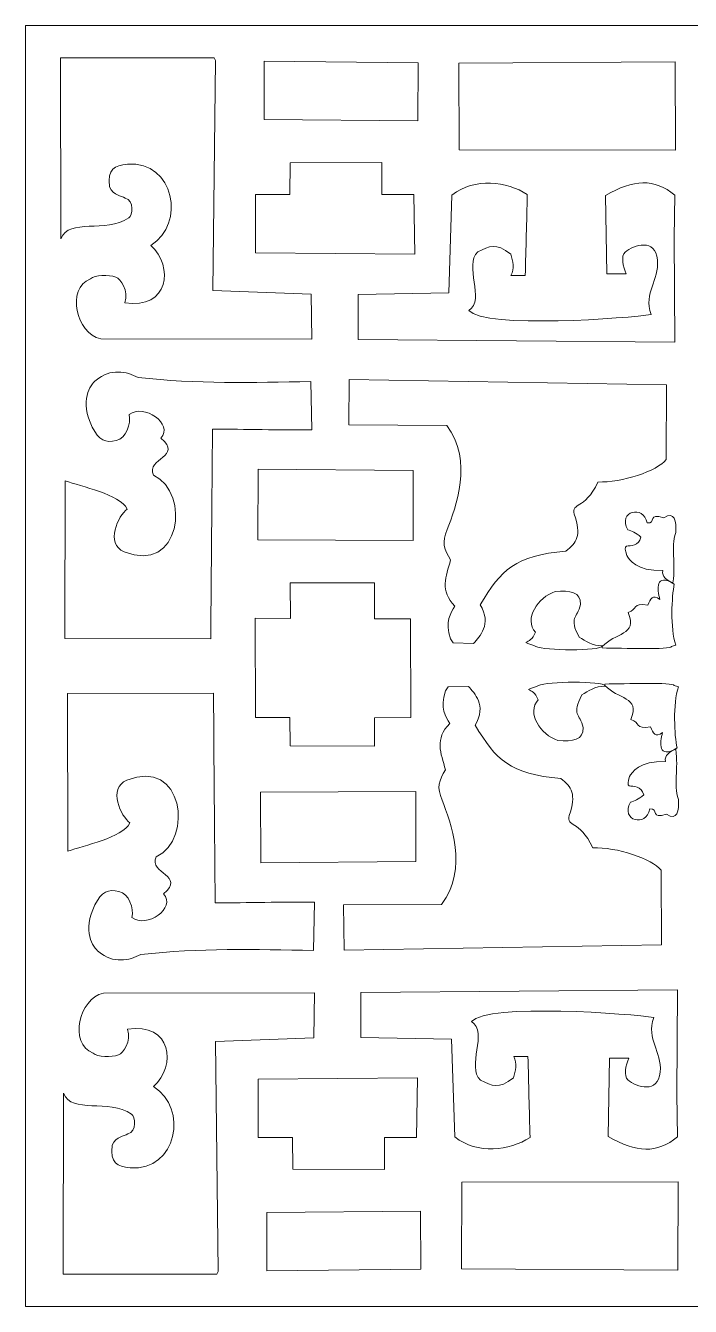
# Model space of a CAD drawing. Header units: centimetres. Extents: x 1.9 to 14.6, y 3.5 to 9.4.
# Drawn here: x 1.85 to 4.92, y 3.52 to 9.43 of the extents above; entities that cross this region are included whole.
import ezdxf

# ---------------------------------------------------------------- set-up
doc = ezdxf.new("R2010")
doc.units = ezdxf.units.CM
doc.header["$MEASUREMENT"] = 0
doc.layers.add('layer 1', color=7, linetype='Continuous')

msp = doc.modelspace()

# ---------------------------------------------------------------- linework, layer by layer
at = {"layer": 'layer 1', "color": 250, "lineweight": 9}
for points, knots in [([(1.85394, 9.42503), (1.85394, 9.42503), (7.98672, 9.42503), (7.98672, 9.42503), (7.98672, 9.42503), (7.98672, 9.42503), (7.98672, 3.51784), (7.98672, 3.51784), (7.98672, 3.51784), (7.98672, 3.51784), (1.85394, 3.51784), (1.85394, 3.51784), (1.85394, 3.51784), (1.85394, 3.51784), (1.85394, 9.42503), (1.85394, 9.42503)], [0, 0, 0, 0, 0.2, 0.2, 0.2, 0.2, 0.4, 0.4, 0.4, 0.4, 0.6, 0.6, 0.6, 0.6, 1, 1, 1, 1]), ([(2.31097, 8.14618), (2.33124, 8.20404), (2.29118, 8.25668), (2.26997, 8.26491), (2.26997, 8.26491), (2.23624, 8.27799), (2.17276, 8.27348), (2.1526, 8.25753), (2.1526, 8.25753), (2.03859, 8.21152), (2.08789, 8.00389), (2.20027, 7.98088), (2.20027, 7.98088), (2.20027, 7.98088), (3.17372, 7.97949), (3.17372, 7.97949), (3.17372, 7.97949), (3.17372, 7.97949), (3.17171, 8.18658), (3.17171, 8.18658), (3.17171, 8.18658), (3.17171, 8.18658), (2.71703, 8.20338), (2.71703, 8.20338), (2.71703, 8.20338), (2.71703, 8.20338), (2.72953, 9.26387), (2.72953, 9.26387), (2.72953, 9.26387), (2.72736, 9.26801), (2.7252, 9.27215), (2.72304, 9.27629), (2.72304, 9.27629), (2.72304, 9.27629), (2.0141, 9.27624), (2.0141, 9.27624), (2.0141, 9.27624), (2.0141, 9.27624), (2.01641, 8.44186), (2.01641, 8.44186), (2.01641, 8.44186), (2.05448, 8.53976), (2.22347, 8.46523), (2.32986, 8.53799), (2.32986, 8.53799), (2.3485, 8.54918), (2.35492, 8.61675), (2.31367, 8.62987), (2.31367, 8.62987), (2.29254, 8.64204), (2.2628, 8.63829), (2.24034, 8.68217), (2.24034, 8.68217), (2.23194, 8.76608), (2.26429, 8.77746), (2.32396, 8.78611), (2.32396, 8.78611), (2.53937, 8.80127), (2.59422, 8.51025), (2.43101, 8.4116), (2.43101, 8.4116), (2.5388, 8.31424), (2.51618, 8.11536), (2.31097, 8.14618)], [0, 0, 0, 0, 0.0588235, 0.0588235, 0.0588235, 0.0588235, 0.1176471, 0.1176471, 0.1176471, 0.1176471, 0.1764706, 0.1764706, 0.1764706, 0.1764706, 0.2352941, 0.2352941, 0.2352941, 0.2352941, 0.2941176, 0.2941176, 0.2941176, 0.2941176, 0.3529412, 0.3529412, 0.3529412, 0.3529412, 0.4117647, 0.4117647, 0.4117647, 0.4117647, 0.4705882, 0.4705882, 0.4705882, 0.4705882, 0.5294118, 0.5294118, 0.5294118, 0.5294118, 0.5882353, 0.5882353, 0.5882353, 0.5882353, 0.6470588, 0.6470588, 0.6470588, 0.6470588, 0.7058824, 0.7058824, 0.7058824, 0.7058824, 0.7647059, 0.7647059, 0.7647059, 0.7647059, 0.8235294, 0.8235294, 0.8235294, 0.8235294, 0.8823529, 0.8823529, 0.8823529, 0.8823529, 1, 1, 1, 1]), ([(2.95437, 9.26099), (2.95437, 9.26099), (2.95395, 8.99182), (2.95395, 8.99182), (2.95395, 8.99182), (2.95395, 8.99182), (3.663, 8.98561), (3.663, 8.98561), (3.663, 8.98561), (3.663, 8.98561), (3.66477, 9.25346), (3.66477, 9.25346), (3.66477, 9.25346), (3.66477, 9.25346), (2.95437, 9.26099), (2.95437, 9.26099)], [0, 0, 0, 0, 0.2, 0.2, 0.2, 0.2, 0.4, 0.4, 0.4, 0.4, 0.6, 0.6, 0.6, 0.6, 1, 1, 1, 1]), ([(3.85273, 9.25247), (3.85273, 9.25247), (3.85388, 8.85136), (3.85388, 8.85136), (3.85388, 8.85136), (3.85388, 8.85136), (4.85203, 8.85103), (4.85203, 8.85103), (4.85203, 8.85103), (4.85203, 8.85103), (4.85016, 9.25768), (4.85016, 9.25768), (4.85016, 9.25768), (4.85016, 9.25768), (3.85273, 9.25247), (3.85273, 9.25247)], [0, 0, 0, 0, 0.2, 0.2, 0.2, 0.2, 0.4, 0.4, 0.4, 0.4, 0.6, 0.6, 0.6, 0.6, 1, 1, 1, 1]), ([(3.64885, 8.37053), (3.64885, 8.37053), (3.64394, 8.64649), (3.64394, 8.64649), (3.64394, 8.64649), (3.64394, 8.64649), (3.49712, 8.64588), (3.49712, 8.64588), (3.49712, 8.64588), (3.49712, 8.64588), (3.49701, 8.79445), (3.49701, 8.79445), (3.49701, 8.79445), (3.49701, 8.79445), (3.07451, 8.79255), (3.07451, 8.79255), (3.07451, 8.79255), (3.07451, 8.79255), (3.07324, 8.64591), (3.07324, 8.64591), (3.07324, 8.64591), (3.07324, 8.64591), (2.91391, 8.64591), (2.91391, 8.64591), (2.91391, 8.64591), (2.91391, 8.64591), (2.91447, 8.37664), (2.91447, 8.37664), (2.91447, 8.37664), (2.91447, 8.37664), (3.64885, 8.37053), (3.64885, 8.37053)], [0, 0, 0, 0, 0.1111111, 0.1111111, 0.1111111, 0.1111111, 0.2222222, 0.2222222, 0.2222222, 0.2222222, 0.3333333, 0.3333333, 0.3333333, 0.3333333, 0.4444444, 0.4444444, 0.4444444, 0.4444444, 0.5555556, 0.5555556, 0.5555556, 0.5555556, 0.6666667, 0.6666667, 0.6666667, 0.6666667, 0.7777778, 0.7777778, 0.7777778, 0.7777778, 1, 1, 1, 1]), ([(3.82065, 8.6437), (3.82065, 8.6437), (3.80571, 8.19212), (3.80571, 8.19212), (3.80571, 8.19212), (3.80571, 8.19212), (3.38776, 8.18541), (3.38776, 8.18541), (3.38776, 8.18541), (3.38776, 8.18541), (3.38838, 7.97689), (3.38838, 7.97689), (3.38838, 7.97689), (3.38838, 7.97689), (4.84806, 7.96525), (4.84806, 7.96525), (4.84806, 7.96525), (4.84806, 7.96525), (4.84574, 8.44829), (4.84574, 8.44829), (4.84574, 8.44829), (4.84574, 8.44829), (4.84856, 8.64283), (4.84856, 8.64283), (4.84856, 8.64283), (4.7526, 8.72188), (4.65926, 8.71635), (4.52904, 8.64211), (4.52904, 8.64211), (4.52904, 8.64211), (4.53506, 8.27965), (4.53506, 8.27965), (4.53506, 8.27965), (4.53506, 8.27965), (4.62455, 8.28011), (4.62455, 8.28011), (4.62455, 8.28011), (4.6092, 8.31113), (4.59925, 8.36433), (4.61899, 8.3794), (4.61899, 8.3794), (4.66046, 8.41536), (4.75901, 8.44479), (4.76846, 8.34515), (4.76846, 8.34515), (4.77792, 8.24552), (4.70225, 8.19668), (4.73933, 8.0923), (4.73933, 8.0923), (4.64463, 8.07649), (3.97095, 8.02525), (3.89813, 8.11147), (3.89813, 8.11147), (3.97706, 8.16146), (3.87267, 8.3194), (3.93992, 8.38183), (3.93992, 8.38183), (3.99506, 8.40759), (4.02167, 8.42609), (4.09174, 8.371), (4.09174, 8.371), (4.10264, 8.33803), (4.10825, 8.30505), (4.0928, 8.27207), (4.0928, 8.27207), (4.09489, 8.27211), (4.11277, 8.27213), (4.11486, 8.27217), (4.11486, 8.27217), (4.11486, 8.27217), (4.15875, 8.27295), (4.15875, 8.27295), (4.15875, 8.27295), (4.16187, 8.39727), (4.16498, 8.52158), (4.16809, 8.6459), (4.16809, 8.6459), (4.07246, 8.70857), (3.92683, 8.72503), (3.82065, 8.6437)], [0, 0, 0, 0, 0.047619, 0.047619, 0.047619, 0.047619, 0.0952381, 0.0952381, 0.0952381, 0.0952381, 0.1428571, 0.1428571, 0.1428571, 0.1428571, 0.1904762, 0.1904762, 0.1904762, 0.1904762, 0.2380952, 0.2380952, 0.2380952, 0.2380952, 0.2857143, 0.2857143, 0.2857143, 0.2857143, 0.3333333, 0.3333333, 0.3333333, 0.3333333, 0.3809524, 0.3809524, 0.3809524, 0.3809524, 0.4285714, 0.4285714, 0.4285714, 0.4285714, 0.4761905, 0.4761905, 0.4761905, 0.4761905, 0.5238095, 0.5238095, 0.5238095, 0.5238095, 0.5714286, 0.5714286, 0.5714286, 0.5714286, 0.6190476, 0.6190476, 0.6190476, 0.6190476, 0.6666667, 0.6666667, 0.6666667, 0.6666667, 0.7142857, 0.7142857, 0.7142857, 0.7142857, 0.7619048, 0.7619048, 0.7619048, 0.7619048, 0.8095238, 0.8095238, 0.8095238, 0.8095238, 0.8571429, 0.8571429, 0.8571429, 0.8571429, 0.9047619, 0.9047619, 0.9047619, 0.9047619, 1, 1, 1, 1]), ([(2.17887, 7.78931), (2.15119, 7.76948), (2.10238, 7.69532), (2.16077, 7.57299), (2.16077, 7.57299), (2.1919, 7.51292), (2.22313, 7.49961), (2.27126, 7.51129), (2.27126, 7.51129), (2.31939, 7.52297), (2.3405, 7.58671), (2.33196, 7.63189), (2.33196, 7.63189), (2.3979, 7.68225), (2.53864, 7.58922), (2.47821, 7.52157), (2.47821, 7.52157), (2.58178, 7.4363), (2.4081, 7.43069), (2.4436, 7.35156), (2.4436, 7.35156), (2.6189, 7.26744), (2.5662, 6.89329), (2.30894, 6.99784), (2.30894, 6.99784), (2.21855, 7.03639), (2.28232, 7.16548), (2.32222, 7.19527), (2.32222, 7.19527), (2.28904, 7.26487), (2.10923, 7.2985), (2.03627, 7.32549), (2.03627, 7.32549), (2.03627, 7.32549), (2.03467, 6.59833), (2.03467, 6.59833), (2.03467, 6.59833), (2.03467, 6.59833), (2.70796, 6.59713), (2.70796, 6.59713), (2.70796, 6.59713), (2.71061, 6.91921), (2.71323, 7.24137), (2.71586, 7.56343), (2.71586, 7.56343), (2.86899, 7.5649), (3.02168, 7.55831), (3.17371, 7.56101), (3.17371, 7.56101), (3.17371, 7.56101), (3.16994, 7.7832), (3.16994, 7.7832), (3.16994, 7.7832), (2.89964, 7.77839), (2.64398, 7.77137), (2.37284, 7.80201), (2.37284, 7.80201), (2.31908, 7.83041), (2.24619, 7.84562), (2.17887, 7.78931)], [0, 0, 0, 0, 0.0625, 0.0625, 0.0625, 0.0625, 0.125, 0.125, 0.125, 0.125, 0.1875, 0.1875, 0.1875, 0.1875, 0.25, 0.25, 0.25, 0.25, 0.3125, 0.3125, 0.3125, 0.3125, 0.375, 0.375, 0.375, 0.375, 0.4375, 0.4375, 0.4375, 0.4375, 0.5, 0.5, 0.5, 0.5, 0.5625, 0.5625, 0.5625, 0.5625, 0.625, 0.625, 0.625, 0.625, 0.6875, 0.6875, 0.6875, 0.6875, 0.75, 0.75, 0.75, 0.75, 0.8125, 0.8125, 0.8125, 0.8125, 0.875, 0.875, 0.875, 0.875, 1, 1, 1, 1]), ([(3.34688, 7.79303), (3.34688, 7.79303), (3.34445, 7.58333), (3.34445, 7.58333), (3.34445, 7.58333), (3.34445, 7.58333), (3.79633, 7.58144), (3.79633, 7.58144), (3.79633, 7.58144), (3.92169, 7.41558), (3.83672, 7.20293), (3.79908, 7.10041), (3.79908, 7.10041), (3.77195, 7.04296), (3.78431, 7.00862), (3.81442, 6.96102), (3.81442, 6.96102), (3.79243, 6.88256), (3.76296, 6.81861), (3.83401, 6.74754), (3.83401, 6.74754), (3.81352, 6.71455), (3.78841, 6.67749), (3.81361, 6.59678), (3.81361, 6.59678), (3.81361, 6.59678), (3.82648, 6.57818), (3.82648, 6.57818), (3.82648, 6.57818), (3.82648, 6.57818), (3.92035, 6.5759), (3.92035, 6.5759), (3.92035, 6.5759), (3.94721, 6.60756), (4.00607, 6.66273), (3.951, 6.7543), (3.951, 6.7543), (4.04581, 6.91517), (4.11313, 6.98098), (4.34569, 7.00104), (4.34569, 7.00104), (4.39663, 7.03812), (4.41892, 7.07415), (4.3843, 7.17195), (4.3843, 7.17195), (4.37184, 7.22864), (4.42998, 7.18639), (4.4938, 7.31992), (4.4938, 7.31992), (4.60314, 7.31759), (4.76779, 7.37002), (4.80896, 7.42381), (4.80896, 7.42381), (4.80892, 7.4259), (4.80889, 7.42799), (4.80885, 7.43008), (4.80885, 7.43008), (4.80885, 7.43008), (4.81068, 7.76849), (4.81068, 7.76849), (4.81068, 7.76849), (4.81068, 7.76849), (3.34688, 7.79303), (3.34688, 7.79303)], [0, 0, 0, 0, 0.0588235, 0.0588235, 0.0588235, 0.0588235, 0.1176471, 0.1176471, 0.1176471, 0.1176471, 0.1764706, 0.1764706, 0.1764706, 0.1764706, 0.2352941, 0.2352941, 0.2352941, 0.2352941, 0.2941176, 0.2941176, 0.2941176, 0.2941176, 0.3529412, 0.3529412, 0.3529412, 0.3529412, 0.4117647, 0.4117647, 0.4117647, 0.4117647, 0.4705882, 0.4705882, 0.4705882, 0.4705882, 0.5294118, 0.5294118, 0.5294118, 0.5294118, 0.5882353, 0.5882353, 0.5882353, 0.5882353, 0.6470588, 0.6470588, 0.6470588, 0.6470588, 0.7058824, 0.7058824, 0.7058824, 0.7058824, 0.7647059, 0.7647059, 0.7647059, 0.7647059, 0.8235294, 0.8235294, 0.8235294, 0.8235294, 0.8823529, 0.8823529, 0.8823529, 0.8823529, 1, 1, 1, 1]), ([(2.92619, 7.37897), (2.92619, 7.37897), (2.92571, 7.05272), (2.92571, 7.05272), (2.92571, 7.05272), (2.92571, 7.05272), (3.64114, 7.05094), (3.64114, 7.05094), (3.64114, 7.05094), (3.64114, 7.05094), (3.64151, 7.37287), (3.64151, 7.37287), (3.64151, 7.37287), (3.64151, 7.37287), (2.92619, 7.37897), (2.92619, 7.37897)], [0, 0, 0, 0, 0.2, 0.2, 0.2, 0.2, 0.4, 0.4, 0.4, 0.4, 0.6, 0.6, 0.6, 0.6, 1, 1, 1, 1]), ([(4.79848, 7.15497), (4.72067, 7.18038), (4.76483, 7.12715), (4.72083, 7.13099), (4.72083, 7.13099), (4.70573, 7.21644), (4.58347, 7.18581), (4.63146, 7.09939), (4.63146, 7.09939), (4.65045, 7.09505), (4.66832, 7.08586), (4.69242, 7.06604), (4.69242, 7.06604), (4.68314, 7.02308), (4.64399, 7.02834), (4.62553, 7.02409), (4.62553, 7.02409), (4.61712, 7.02216), (4.6193, 7.00541), (4.62674, 6.98118), (4.62674, 6.98118), (4.638, 6.96537), (4.67013, 6.9058), (4.79362, 6.91253), (4.79362, 6.91253), (4.78563, 6.88199), (4.81558, 6.86474), (4.84, 6.85572), (4.84, 6.85572), (4.85439, 6.95169), (4.82899, 7.01165), (4.85256, 7.08782), (4.85256, 7.08782), (4.85647, 7.13801), (4.84688, 7.18811), (4.79848, 7.15497)], [0, 0, 0, 0, 0.1, 0.1, 0.1, 0.1, 0.2, 0.2, 0.2, 0.2, 0.3, 0.3, 0.3, 0.3, 0.4, 0.4, 0.4, 0.4, 0.5, 0.5, 0.5, 0.5, 0.6, 0.6, 0.6, 0.6, 0.7, 0.7, 0.7, 0.7, 0.8, 0.8, 0.8, 0.8, 1, 1, 1, 1]), ([(3.0737, 6.85446), (3.0737, 6.85446), (3.07521, 6.69055), (3.07521, 6.69055), (3.07521, 6.69055), (3.07521, 6.69055), (2.91329, 6.69199), (2.91329, 6.69199), (2.91329, 6.69199), (2.91329, 6.69199), (2.9139, 6.2338), (2.9139, 6.2338), (2.9139, 6.2338), (2.9139, 6.2338), (3.07338, 6.23379), (3.07338, 6.23379), (3.07338, 6.23379), (3.07338, 6.23379), (3.07435, 6.10259), (3.07435, 6.10259), (3.07435, 6.10259), (3.07435, 6.10259), (3.46335, 6.1024), (3.46335, 6.1024), (3.46335, 6.1024), (3.46335, 6.1024), (3.46343, 6.23215), (3.46343, 6.23215), (3.46343, 6.23215), (3.46343, 6.23215), (3.63023, 6.23449), (3.63023, 6.23449), (3.63023, 6.23449), (3.63023, 6.23449), (3.62983, 6.68937), (3.62983, 6.68937), (3.62983, 6.68937), (3.62983, 6.68937), (3.46352, 6.68957), (3.46352, 6.68957), (3.46352, 6.68957), (3.46352, 6.68957), (3.4625, 6.85524), (3.4625, 6.85524), (3.4625, 6.85524), (3.4625, 6.85524), (3.0737, 6.85446), (3.0737, 6.85446)], [0, 0, 0, 0, 0.0769231, 0.0769231, 0.0769231, 0.0769231, 0.1538462, 0.1538462, 0.1538462, 0.1538462, 0.2307692, 0.2307692, 0.2307692, 0.2307692, 0.3076923, 0.3076923, 0.3076923, 0.3076923, 0.3846154, 0.3846154, 0.3846154, 0.3846154, 0.4615385, 0.4615385, 0.4615385, 0.4615385, 0.5384615, 0.5384615, 0.5384615, 0.5384615, 0.6153846, 0.6153846, 0.6153846, 0.6153846, 0.6923077, 0.6923077, 0.6923077, 0.6923077, 0.7692308, 0.7692308, 0.7692308, 0.7692308, 0.8461538, 0.8461538, 0.8461538, 0.8461538, 1, 1, 1, 1]), ([(4.77998, 6.77829), (4.74462, 6.80231), (4.73767, 6.7831), (4.72383, 6.75174), (4.72383, 6.75174), (4.65003, 6.76446), (4.67754, 6.73215), (4.633, 6.71773), (4.633, 6.71773), (4.67947, 6.61102), (4.57107, 6.62604), (4.51382, 6.5609), (4.51382, 6.5609), (4.51382, 6.55881), (4.51382, 6.55672), (4.51382, 6.55463), (4.51382, 6.55463), (4.60855, 6.5535), (4.82718, 6.54639), (4.83373, 6.5609), (4.83373, 6.5609), (4.84, 6.56299), (4.84627, 6.56508), (4.85256, 6.56718), (4.85256, 6.56718), (4.82695, 6.64801), (4.83393, 6.79249), (4.84627, 6.84946), (4.84627, 6.84946), (4.75822, 6.90244), (4.76652, 6.82519), (4.77998, 6.77829)], [0, 0, 0, 0, 0.1111111, 0.1111111, 0.1111111, 0.1111111, 0.2222222, 0.2222222, 0.2222222, 0.2222222, 0.3333333, 0.3333333, 0.3333333, 0.3333333, 0.4444444, 0.4444444, 0.4444444, 0.4444444, 0.5555556, 0.5555556, 0.5555556, 0.5555556, 0.6666667, 0.6666667, 0.6666667, 0.6666667, 0.7777778, 0.7777778, 0.7777778, 0.7777778, 1, 1, 1, 1]), ([(4.29693, 6.81445), (4.21656, 6.7905), (4.15053, 6.6857), (4.20645, 6.62694), (4.20645, 6.62694), (4.18957, 6.59189), (4.17751, 6.58801), (4.16091, 6.57972), (4.16091, 6.57972), (4.16718, 6.57554), (4.20082, 6.56591), (4.20709, 6.56173), (4.20709, 6.56173), (4.24758, 6.54314), (4.50057, 6.53861), (4.51677, 6.56422), (4.51677, 6.56422), (4.46611, 6.56443), (4.43682, 6.58624), (4.40718, 6.60481), (4.40718, 6.60481), (4.35752, 6.69875), (4.39887, 6.68919), (4.41345, 6.75536), (4.41345, 6.75536), (4.41785, 6.81203), (4.3629, 6.82214), (4.29693, 6.81445)], [0, 0, 0, 0, 0.125, 0.125, 0.125, 0.125, 0.25, 0.25, 0.25, 0.25, 0.375, 0.375, 0.375, 0.375, 0.5, 0.5, 0.5, 0.5, 0.625, 0.625, 0.625, 0.625, 0.75, 0.75, 0.75, 0.75, 1, 1, 1, 1]), ([(4.30937, 6.12843), (4.229, 6.15238), (4.16297, 6.25717), (4.21889, 6.31594), (4.21889, 6.31594), (4.20201, 6.35099), (4.18994, 6.35487), (4.17334, 6.36315), (4.17334, 6.36315), (4.17961, 6.36733), (4.21326, 6.37697), (4.21953, 6.38115), (4.21953, 6.38115), (4.26002, 6.39973), (4.513, 6.40427), (4.5292, 6.37866), (4.5292, 6.37866), (4.47855, 6.37845), (4.44926, 6.35663), (4.41962, 6.33806), (4.41962, 6.33806), (4.36996, 6.24413), (4.4113, 6.25369), (4.42589, 6.18752), (4.42589, 6.18752), (4.43029, 6.13084), (4.37533, 6.12073), (4.30937, 6.12843)], [0, 0, 0, 0, 0.125, 0.125, 0.125, 0.125, 0.25, 0.25, 0.25, 0.25, 0.375, 0.375, 0.375, 0.375, 0.5, 0.5, 0.5, 0.5, 0.625, 0.625, 0.625, 0.625, 0.75, 0.75, 0.75, 0.75, 1, 1, 1, 1]), ([(4.79242, 6.16459), (4.75705, 6.14056), (4.7501, 6.15977), (4.73626, 6.19113), (4.73626, 6.19113), (4.66247, 6.17842), (4.68998, 6.21072), (4.64544, 6.22514), (4.64544, 6.22514), (4.6919, 6.33185), (4.58351, 6.31684), (4.52625, 6.38198), (4.52625, 6.38198), (4.52625, 6.38407), (4.52625, 6.38616), (4.52625, 6.38825), (4.52625, 6.38825), (4.62099, 6.38937), (4.83962, 6.39649), (4.84617, 6.38198), (4.84617, 6.38198), (4.85244, 6.37989), (4.85871, 6.3778), (4.86499, 6.37569), (4.86499, 6.37569), (4.83938, 6.29486), (4.84636, 6.15039), (4.85871, 6.09342), (4.85871, 6.09342), (4.77066, 6.04044), (4.77896, 6.11768), (4.79242, 6.16459)], [0, 0, 0, 0, 0.1111111, 0.1111111, 0.1111111, 0.1111111, 0.2222222, 0.2222222, 0.2222222, 0.2222222, 0.3333333, 0.3333333, 0.3333333, 0.3333333, 0.4444444, 0.4444444, 0.4444444, 0.4444444, 0.5555556, 0.5555556, 0.5555556, 0.5555556, 0.6666667, 0.6666667, 0.6666667, 0.6666667, 0.7777778, 0.7777778, 0.7777778, 0.7777778, 1, 1, 1, 1]), ([(2.19131, 5.15356), (2.16363, 5.1734), (2.11482, 5.24755), (2.1732, 5.36988), (2.1732, 5.36988), (2.20433, 5.42996), (2.23556, 5.44326), (2.28369, 5.43158), (2.28369, 5.43158), (2.33182, 5.41991), (2.35294, 5.35616), (2.3444, 5.31099), (2.3444, 5.31099), (2.41034, 5.26063), (2.55108, 5.35366), (2.49065, 5.4213), (2.49065, 5.4213), (2.59422, 5.50658), (2.42053, 5.51219), (2.45604, 5.59132), (2.45604, 5.59132), (2.63133, 5.67543), (2.57864, 6.04958), (2.32138, 5.94503), (2.32138, 5.94503), (2.23098, 5.90648), (2.29475, 5.7774), (2.33466, 5.74761), (2.33466, 5.74761), (2.30148, 5.67801), (2.12167, 5.64437), (2.04871, 5.61739), (2.04871, 5.61739), (2.04871, 5.61739), (2.0471, 6.34454), (2.0471, 6.34454), (2.0471, 6.34454), (2.0471, 6.34454), (2.7204, 6.34574), (2.7204, 6.34574), (2.7204, 6.34574), (2.72304, 6.02366), (2.72567, 5.7015), (2.7283, 5.37944), (2.7283, 5.37944), (2.88142, 5.37798), (3.03411, 5.38457), (3.18615, 5.38186), (3.18615, 5.38186), (3.18615, 5.38186), (3.18237, 5.15967), (3.18237, 5.15967), (3.18237, 5.15967), (2.91207, 5.16448), (2.65641, 5.17151), (2.38528, 5.14086), (2.38528, 5.14086), (2.33151, 5.11247), (2.25862, 5.09725), (2.19131, 5.15356)], [0, 0, 0, 0, 0.0625, 0.0625, 0.0625, 0.0625, 0.125, 0.125, 0.125, 0.125, 0.1875, 0.1875, 0.1875, 0.1875, 0.25, 0.25, 0.25, 0.25, 0.3125, 0.3125, 0.3125, 0.3125, 0.375, 0.375, 0.375, 0.375, 0.4375, 0.4375, 0.4375, 0.4375, 0.5, 0.5, 0.5, 0.5, 0.5625, 0.5625, 0.5625, 0.5625, 0.625, 0.625, 0.625, 0.625, 0.6875, 0.6875, 0.6875, 0.6875, 0.75, 0.75, 0.75, 0.75, 0.8125, 0.8125, 0.8125, 0.8125, 0.875, 0.875, 0.875, 0.875, 1, 1, 1, 1]), ([(3.32344, 5.16042), (3.32344, 5.16042), (3.321, 5.37012), (3.321, 5.37012), (3.321, 5.37012), (3.321, 5.37012), (3.77288, 5.37201), (3.77288, 5.37201), (3.77288, 5.37201), (3.89824, 5.53787), (3.81328, 5.75052), (3.77563, 5.85304), (3.77563, 5.85304), (3.7485, 5.91049), (3.76087, 5.94484), (3.79098, 5.99243), (3.79098, 5.99243), (3.76898, 6.07089), (3.73951, 6.13485), (3.81056, 6.20592), (3.81056, 6.20592), (3.79007, 6.23891), (3.76497, 6.27597), (3.79017, 6.35667), (3.79017, 6.35667), (3.79017, 6.35667), (3.80304, 6.37527), (3.80304, 6.37527), (3.80304, 6.37527), (3.80304, 6.37527), (3.89691, 6.37756), (3.89691, 6.37756), (3.89691, 6.37756), (3.92377, 6.34589), (3.98262, 6.29073), (3.92756, 6.19915), (3.92756, 6.19915), (4.02236, 6.03828), (4.08969, 5.97247), (4.32225, 5.95241), (4.32225, 5.95241), (4.37319, 5.91534), (4.39548, 5.87931), (4.36086, 5.7815), (4.36086, 5.7815), (4.34839, 5.72481), (4.40654, 5.76706), (4.47036, 5.63353), (4.47036, 5.63353), (4.57969, 5.63587), (4.74435, 5.58343), (4.78552, 5.52965), (4.78552, 5.52965), (4.78548, 5.52756), (4.78544, 5.52547), (4.7854, 5.52338), (4.7854, 5.52338), (4.7854, 5.52338), (4.78724, 5.18497), (4.78724, 5.18497), (4.78724, 5.18497), (4.78724, 5.18497), (3.32344, 5.16042), (3.32344, 5.16042)], [0, 0, 0, 0, 0.0588235, 0.0588235, 0.0588235, 0.0588235, 0.1176471, 0.1176471, 0.1176471, 0.1176471, 0.1764706, 0.1764706, 0.1764706, 0.1764706, 0.2352941, 0.2352941, 0.2352941, 0.2352941, 0.2941176, 0.2941176, 0.2941176, 0.2941176, 0.3529412, 0.3529412, 0.3529412, 0.3529412, 0.4117647, 0.4117647, 0.4117647, 0.4117647, 0.4705882, 0.4705882, 0.4705882, 0.4705882, 0.5294118, 0.5294118, 0.5294118, 0.5294118, 0.5882353, 0.5882353, 0.5882353, 0.5882353, 0.6470588, 0.6470588, 0.6470588, 0.6470588, 0.7058824, 0.7058824, 0.7058824, 0.7058824, 0.7647059, 0.7647059, 0.7647059, 0.7647059, 0.8235294, 0.8235294, 0.8235294, 0.8235294, 0.8823529, 0.8823529, 0.8823529, 0.8823529, 1, 1, 1, 1]), ([(4.81091, 5.78791), (4.7331, 5.76249), (4.77727, 5.81573), (4.73327, 5.81189), (4.73327, 5.81189), (4.71816, 5.72643), (4.59591, 5.75707), (4.6439, 5.84348), (4.6439, 5.84348), (4.66288, 5.84783), (4.68076, 5.85702), (4.70486, 5.87683), (4.70486, 5.87683), (4.69558, 5.9198), (4.65642, 5.91453), (4.63797, 5.91879), (4.63797, 5.91879), (4.62955, 5.92071), (4.63173, 5.93746), (4.63917, 5.96169), (4.63917, 5.96169), (4.65043, 5.97751), (4.68257, 6.03707), (4.80605, 6.03034), (4.80605, 6.03034), (4.79806, 6.06089), (4.82802, 6.07814), (4.85244, 6.08715), (4.85244, 6.08715), (4.86683, 5.99119), (4.84143, 5.93122), (4.86499, 5.85506), (4.86499, 5.85506), (4.86891, 5.80486), (4.85932, 5.75477), (4.81091, 5.78791)], [0, 0, 0, 0, 0.1, 0.1, 0.1, 0.1, 0.2, 0.2, 0.2, 0.2, 0.3, 0.3, 0.3, 0.3, 0.4, 0.4, 0.4, 0.4, 0.5, 0.5, 0.5, 0.5, 0.6, 0.6, 0.6, 0.6, 0.7, 0.7, 0.7, 0.7, 0.8, 0.8, 0.8, 0.8, 1, 1, 1, 1]), ([(2.93863, 5.5639), (2.93863, 5.5639), (2.93815, 5.89015), (2.93815, 5.89015), (2.93815, 5.89015), (2.93815, 5.89015), (3.65358, 5.89193), (3.65358, 5.89193), (3.65358, 5.89193), (3.65358, 5.89193), (3.65394, 5.57), (3.65394, 5.57), (3.65394, 5.57), (3.65394, 5.57), (2.93863, 5.5639), (2.93863, 5.5639)], [0, 0, 0, 0, 0.2, 0.2, 0.2, 0.2, 0.4, 0.4, 0.4, 0.4, 0.6, 0.6, 0.6, 0.6, 1, 1, 1, 1]), ([(2.3234, 4.79669), (2.34367, 4.73883), (2.30362, 4.6862), (2.28241, 4.67796), (2.28241, 4.67796), (2.24868, 4.66488), (2.1852, 4.66939), (2.16504, 4.68534), (2.16504, 4.68534), (2.05102, 4.73135), (2.10033, 4.93899), (2.21271, 4.96199), (2.21271, 4.96199), (2.21271, 4.96199), (3.18616, 4.96338), (3.18616, 4.96338), (3.18616, 4.96338), (3.18616, 4.96338), (3.18415, 4.7563), (3.18415, 4.7563), (3.18415, 4.7563), (3.18415, 4.7563), (2.72947, 4.7395), (2.72947, 4.7395), (2.72947, 4.7395), (2.72947, 4.7395), (2.74196, 3.67901), (2.74196, 3.67901), (2.74196, 3.67901), (2.7398, 3.67486), (2.73764, 3.67072), (2.73547, 3.66658), (2.73547, 3.66658), (2.73547, 3.66658), (2.02654, 3.66664), (2.02654, 3.66664), (2.02654, 3.66664), (2.02654, 3.66664), (2.02884, 4.50101), (2.02884, 4.50101), (2.02884, 4.50101), (2.06691, 4.40311), (2.2359, 4.47764), (2.3423, 4.40488), (2.3423, 4.40488), (2.36094, 4.3937), (2.36735, 4.32613), (2.32611, 4.313), (2.32611, 4.313), (2.30497, 4.30084), (2.27523, 4.30458), (2.25278, 4.26071), (2.25278, 4.26071), (2.24438, 4.17679), (2.27673, 4.16541), (2.3364, 4.15676), (2.3364, 4.15676), (2.5518, 4.1416), (2.60665, 4.43262), (2.44344, 4.53127), (2.44344, 4.53127), (2.55123, 4.62864), (2.52861, 4.82752), (2.3234, 4.79669)], [0, 0, 0, 0, 0.0588235, 0.0588235, 0.0588235, 0.0588235, 0.1176471, 0.1176471, 0.1176471, 0.1176471, 0.1764706, 0.1764706, 0.1764706, 0.1764706, 0.2352941, 0.2352941, 0.2352941, 0.2352941, 0.2941176, 0.2941176, 0.2941176, 0.2941176, 0.3529412, 0.3529412, 0.3529412, 0.3529412, 0.4117647, 0.4117647, 0.4117647, 0.4117647, 0.4705882, 0.4705882, 0.4705882, 0.4705882, 0.5294118, 0.5294118, 0.5294118, 0.5294118, 0.5882353, 0.5882353, 0.5882353, 0.5882353, 0.6470588, 0.6470588, 0.6470588, 0.6470588, 0.7058824, 0.7058824, 0.7058824, 0.7058824, 0.7647059, 0.7647059, 0.7647059, 0.7647059, 0.8235294, 0.8235294, 0.8235294, 0.8235294, 0.8823529, 0.8823529, 0.8823529, 0.8823529, 1, 1, 1, 1]), ([(3.83309, 4.29917), (3.83309, 4.29917), (3.81815, 4.75075), (3.81815, 4.75075), (3.81815, 4.75075), (3.81815, 4.75075), (3.4002, 4.75746), (3.4002, 4.75746), (3.4002, 4.75746), (3.4002, 4.75746), (3.40081, 4.96598), (3.40081, 4.96598), (3.40081, 4.96598), (3.40081, 4.96598), (4.8605, 4.97763), (4.8605, 4.97763), (4.8605, 4.97763), (4.8605, 4.97763), (4.85818, 4.49459), (4.85818, 4.49459), (4.85818, 4.49459), (4.85818, 4.49459), (4.861, 4.30005), (4.861, 4.30005), (4.861, 4.30005), (4.76504, 4.221), (4.67169, 4.22653), (4.54147, 4.30077), (4.54147, 4.30077), (4.54147, 4.30077), (4.54749, 4.66323), (4.54749, 4.66323), (4.54749, 4.66323), (4.54749, 4.66323), (4.63699, 4.66276), (4.63699, 4.66276), (4.63699, 4.66276), (4.62164, 4.63175), (4.61168, 4.57855), (4.63142, 4.56347), (4.63142, 4.56347), (4.6729, 4.52752), (4.77145, 4.49809), (4.7809, 4.59772), (4.7809, 4.59772), (4.79035, 4.69736), (4.71469, 4.7462), (4.75177, 4.85057), (4.75177, 4.85057), (4.65706, 4.86638), (3.98338, 4.91762), (3.91056, 4.8314), (3.91056, 4.8314), (3.9895, 4.78141), (3.8851, 4.62348), (3.95236, 4.56105), (3.95236, 4.56105), (4.0075, 4.53528), (4.0341, 4.51678), (4.10417, 4.57188), (4.10417, 4.57188), (4.11508, 4.60484), (4.12069, 4.63783), (4.10524, 4.6708), (4.10524, 4.6708), (4.10733, 4.67076), (4.1252, 4.67074), (4.12729, 4.67071), (4.12729, 4.67071), (4.12729, 4.67071), (4.17118, 4.66993), (4.17118, 4.66993), (4.17118, 4.66993), (4.17431, 4.54561), (4.17742, 4.42129), (4.18053, 4.29698), (4.18053, 4.29698), (4.0849, 4.2343), (3.93927, 4.21785), (3.83309, 4.29917)], [0, 0, 0, 0, 0.047619, 0.047619, 0.047619, 0.047619, 0.0952381, 0.0952381, 0.0952381, 0.0952381, 0.1428571, 0.1428571, 0.1428571, 0.1428571, 0.1904762, 0.1904762, 0.1904762, 0.1904762, 0.2380952, 0.2380952, 0.2380952, 0.2380952, 0.2857143, 0.2857143, 0.2857143, 0.2857143, 0.3333333, 0.3333333, 0.3333333, 0.3333333, 0.3809524, 0.3809524, 0.3809524, 0.3809524, 0.4285714, 0.4285714, 0.4285714, 0.4285714, 0.4761905, 0.4761905, 0.4761905, 0.4761905, 0.5238095, 0.5238095, 0.5238095, 0.5238095, 0.5714286, 0.5714286, 0.5714286, 0.5714286, 0.6190476, 0.6190476, 0.6190476, 0.6190476, 0.6666667, 0.6666667, 0.6666667, 0.6666667, 0.7142857, 0.7142857, 0.7142857, 0.7142857, 0.7619048, 0.7619048, 0.7619048, 0.7619048, 0.8095238, 0.8095238, 0.8095238, 0.8095238, 0.8571429, 0.8571429, 0.8571429, 0.8571429, 0.9047619, 0.9047619, 0.9047619, 0.9047619, 1, 1, 1, 1]), ([(3.66129, 4.57235), (3.66129, 4.57235), (3.65638, 4.29639), (3.65638, 4.29639), (3.65638, 4.29639), (3.65638, 4.29639), (3.50955, 4.297), (3.50955, 4.297), (3.50955, 4.297), (3.50955, 4.297), (3.50944, 4.14843), (3.50944, 4.14843), (3.50944, 4.14843), (3.50944, 4.14843), (3.08695, 4.15033), (3.08695, 4.15033), (3.08695, 4.15033), (3.08695, 4.15033), (3.08567, 4.29697), (3.08567, 4.29697), (3.08567, 4.29697), (3.08567, 4.29697), (2.92634, 4.29697), (2.92634, 4.29697), (2.92634, 4.29697), (2.92634, 4.29697), (2.92691, 4.56623), (2.92691, 4.56623), (2.92691, 4.56623), (2.92691, 4.56623), (3.66129, 4.57235), (3.66129, 4.57235)], [0, 0, 0, 0, 0.1111111, 0.1111111, 0.1111111, 0.1111111, 0.2222222, 0.2222222, 0.2222222, 0.2222222, 0.3333333, 0.3333333, 0.3333333, 0.3333333, 0.4444444, 0.4444444, 0.4444444, 0.4444444, 0.5555556, 0.5555556, 0.5555556, 0.5555556, 0.6666667, 0.6666667, 0.6666667, 0.6666667, 0.7777778, 0.7777778, 0.7777778, 0.7777778, 1, 1, 1, 1]), ([(3.86517, 3.6904), (3.86517, 3.6904), (3.86632, 4.09152), (3.86632, 4.09152), (3.86632, 4.09152), (3.86632, 4.09152), (4.86447, 4.09184), (4.86447, 4.09184), (4.86447, 4.09184), (4.86447, 4.09184), (4.8626, 3.68519), (4.8626, 3.68519), (4.8626, 3.68519), (4.8626, 3.68519), (3.86517, 3.6904), (3.86517, 3.6904)], [0, 0, 0, 0, 0.2, 0.2, 0.2, 0.2, 0.4, 0.4, 0.4, 0.4, 0.6, 0.6, 0.6, 0.6, 1, 1, 1, 1]), ([(2.9668, 3.68188), (2.9668, 3.68188), (2.96639, 3.95106), (2.96639, 3.95106), (2.96639, 3.95106), (2.96639, 3.95106), (3.67544, 3.95727), (3.67544, 3.95727), (3.67544, 3.95727), (3.67544, 3.95727), (3.67721, 3.68942), (3.67721, 3.68942), (3.67721, 3.68942), (3.67721, 3.68942), (2.9668, 3.68188), (2.9668, 3.68188)], [0, 0, 0, 0, 0.2, 0.2, 0.2, 0.2, 0.4, 0.4, 0.4, 0.4, 0.6, 0.6, 0.6, 0.6, 1, 1, 1, 1])]:
    msp.add_open_spline(points, degree=3, knots=knots, dxfattribs=at)

doc.saveas('drawing.dxf')
